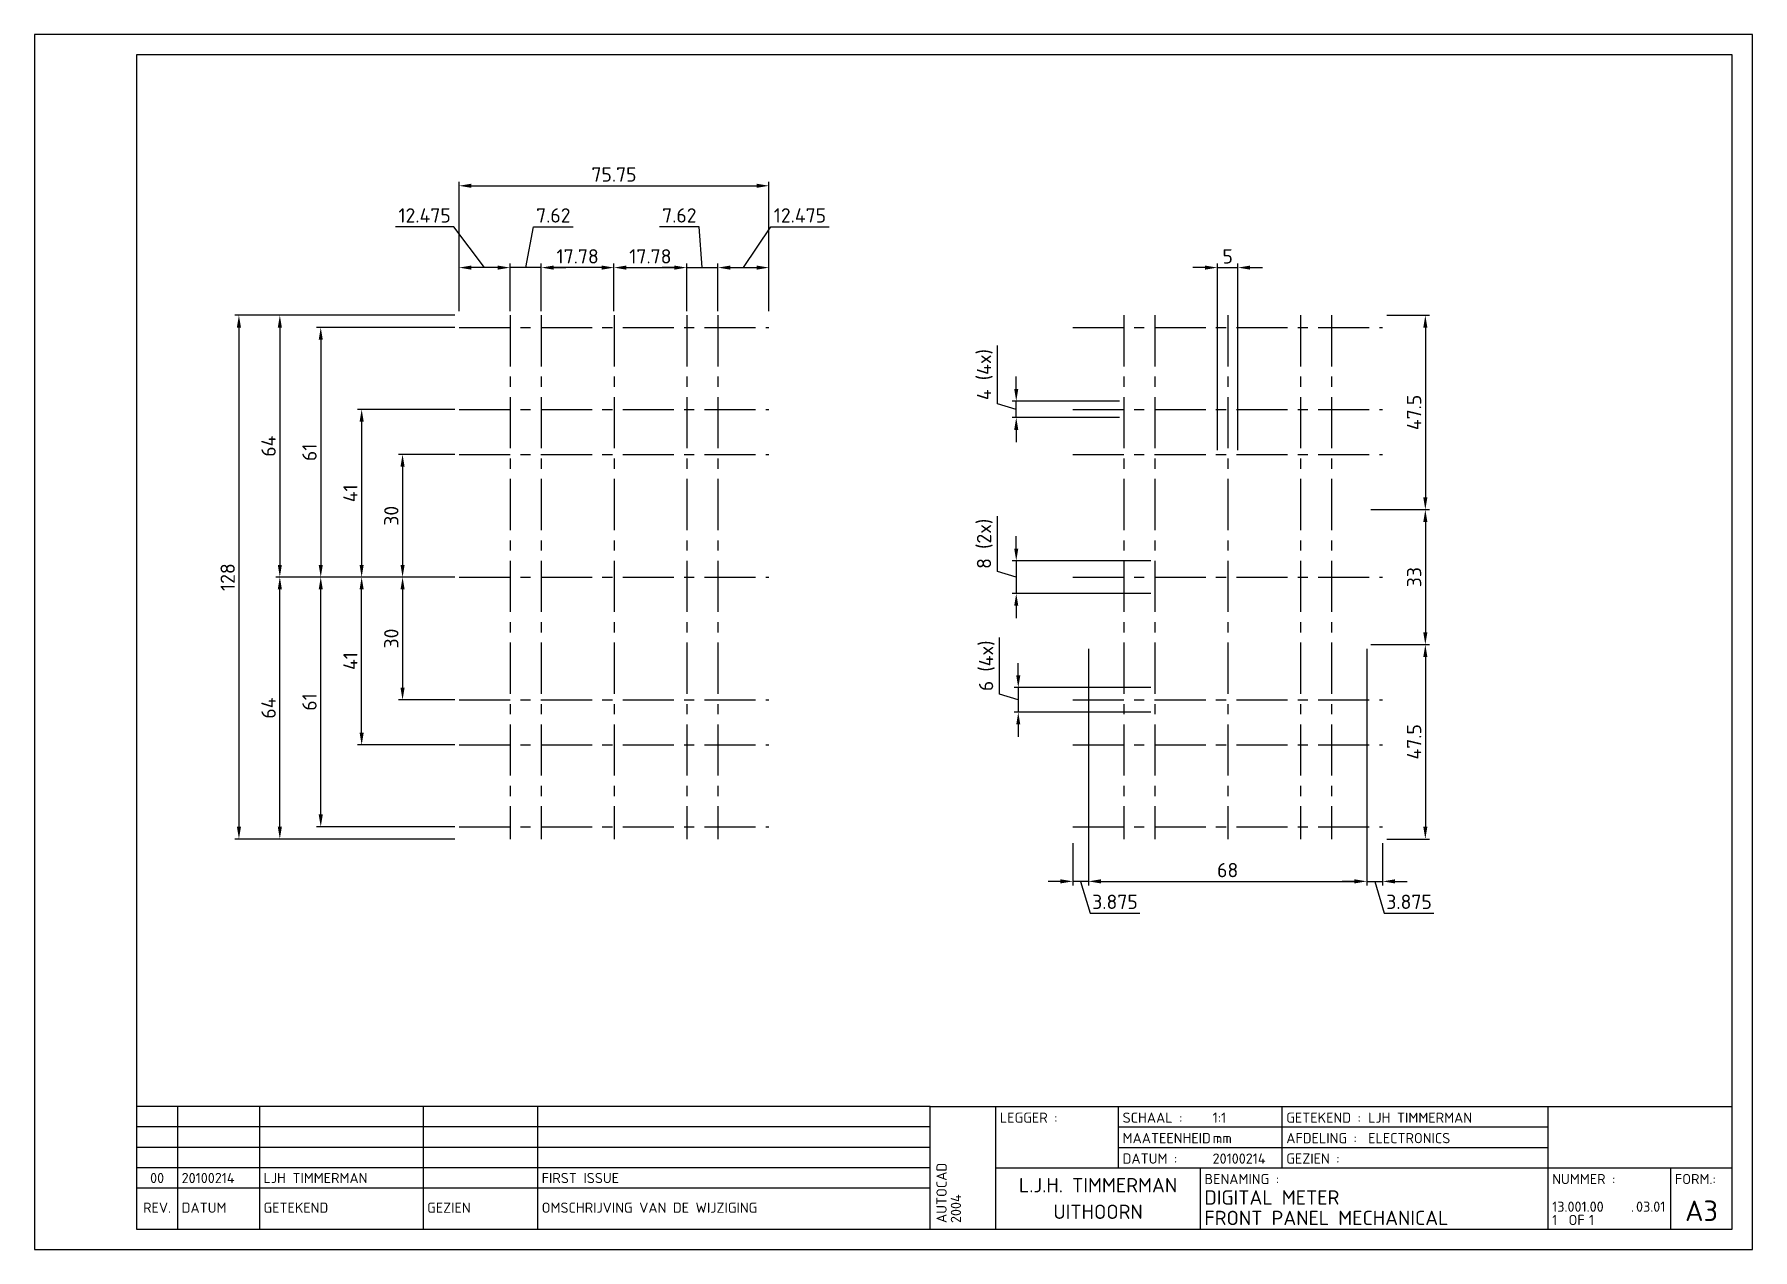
# Paper-space layout 'Layout1' of a CAD drawing. Extents: x 0 to 420, y 0 to 297.
# The model-space entities are those that its viewports show. They can reach past a viewport. Long polylines and large blocks are cut down to what shows.
import ezdxf
from ezdxf.enums import TextEntityAlignment as Align

# ---------------------------------------------------------------- set-up
doc = ezdxf.new("R2010")
doc.units = 0
doc.header["$LTSCALE"] = 10
doc.header["$MEASUREMENT"] = 0
doc.header["$PDMODE"] = 98
doc.header["$PDSIZE"] = -3
doc.linetypes.add('CENTER', pattern=[2, 1.25, -0.25, 0.25, -0.25])
doc.layers.get('0').update_dxf_attribs({"linetype": 'CONTINUOUS'})
doc.layers.get('DEFPOINTS').update_dxf_attribs({"linetype": 'CONTINUOUS'})
for name, color, linetype in [('DIMENSIONS', 1, 'CONTINUOUS'), ('GENERAL', 7, 'CONTINUOUS'), ('TITLEBLOCK', 7, 'CONTINUOUS')]:
    doc.layers.add(name, color=color, linetype=linetype)
doc.styles.add('ISO', font='isocpeur.ttf')
doc.dimstyles.get("Standard").update_dxf_attribs({"dimtxt": 3.5, "dimasz": 3, "dimexe": 1, "dimexo": 1, "dimgap": 1, "dimtad": 1, "dimdec": 3, "dimdsep": 46, "dimtxsty": 'ISO', "dimcen": 1, "dimclrt": 2, "dimadec": 0, "dimazin": 0, "dimtfac": 1, "dimtdec": 3, "dimtmove": 1, "dimatfit": 3, "dimfxl": 0, "dimtolj": 1, "dimarcsym": 0})

# ---------------------------------------------------------------- blocks, each defined once
blk = doc.blocks.new('A3')
at = {"layer": 'TITLEBLOCK', "color": 3}
for p, q in [((219, 35), (25, 35)), ((219, 35), (415, 35)), ((219, 5), (219, 35)), ((235, 5), (235, 35)), ((265, 20), (265, 35)), ((305, 20), (305, 35)), ((370, 5), (370, 35)), ((265, 30), (370, 30)), ((265, 25), (370, 25)), ((235, 20), (415, 20)), ((285, 5), (285, 20)), ((400, 5), (400, 20)), ((219, 15), (25, 15))]:
    blk.add_line(p, q, dxfattribs=at)
at = {"layer": 'TITLEBLOCK'}
for p, q in [((35, 35), (35, 5)), ((55, 35), (55, 5)), ((95, 35), (95, 5)), ((123, 35), (123, 5)), ((219, 30), (25, 30)), ((219, 25), (25, 25)), ((219, 20), (25, 20))]:
    blk.add_line(p, q, dxfattribs=at)
at = {"layer": 'TITLEBLOCK', "color": 1}
blk.add_lwpolyline([(0, 0), (420, 0), (420, 297), (0, 297)], close=True, dxfattribs=at)
at = {"layer": 'TITLEBLOCK', "color": 4}
blk.add_lwpolyline([(25, 5), (415, 5), (415, 292), (25, 292), (25, 5)], dxfattribs=at)
at = {"layer": 'TITLEBLOCK', "style": 'ISO'}
for s, p in [('LEGGER :', (236, 31)), ('SCHAAL :', (266, 31)), ('GETEKEND :', (306, 31)), ('MAATEENHEID :', (266, 26)), ('AFDELING :', (306, 26)), ('DATUM :', (266, 21)), ('GEZIEN :', (306, 21)), ('BENAMING :', (286, 16)), ('NUMMER :', (371, 16)), ('FORM.:', (401, 16)), ('DATUM', (36, 9)), ('GETEKEND', (56, 9)), ('GEZIEN', (96, 9)), ('OMSCHRIJVING VAN DE WIJZIGING', (124, 9)), ('OF', (375, 6)), ('.', (390.25, 9.25))]:
    blk.add_text(s, height=2.5, dxfattribs=at).set_placement(p)
blk.add_text('REV.', height=2.5, dxfattribs=at).set_placement((30, 9), align=Align.CENTER)
for tag, p in [('REV4', (30, 31.25)), ('REV3', (30, 26.25)), ('REV2', (30, 21.25)), ('REV1', (30, 16.25))]:
    blk.add_attdef(tag, text='', height=2.5, dxfattribs=at).set_placement(p, align=Align.CENTER)
for tag, p in [('DATUM4', (36, 31.25)), ('GET4', (56, 31.25)), ('GEZ4', (96, 31.25)), ('OMSCHR4', (124, 31.25)), ('DATUM3', (36, 26.25)), ('GET3', (56, 26.25)), ('GEZ3', (96, 26.25)), ('OMSCHR3', (124, 26.25)), ('DATUM2', (36, 21.25)), ('GET2', (56, 21.25)), ('GEZ2', (96, 21.25)), ('OMSCHR2', (124, 21.25)), ('DATUM1', (36, 16.25)), ('GET1', (56, 16.25)), ('GEZ1', (96, 16.25)), ('OMSCHR1', (124, 16.25))]:
    blk.add_attdef(tag, p, '', height=2.5, dxfattribs=at)
at = {"layer": 'TITLEBLOCK', "color": 2, "style": 'ISO'}
for tag, p, height in [('S', (288, 31), 2.5), ('GET', (326, 31), 2.5), ('OPM1', (371, 31), 2.5), ('ME', (288, 26), 2.5), ('AFD', (326, 26), 2.5), ('OPM2', (371, 26), 2.5), ('LDATUM', (245.5, 21), 2.5), ('DATUM', (288, 21), 2.5), ('GEZ', (326, 21), 2.5), ('OPM3', (371, 21), 2.5), ('BEN1', (286, 11), 3.5), ('CAT', (371, 12.5), 2.5), ('INST', (378, 12.5), 2.5), ('BEN2', (286, 6), 3.5), ('PARTNO', (371, 9.25), 2.5), ('B', (371, 6), 2.5), ('NOBLZ', (380, 6), 2.5), ('TEK', (391.5, 9.25), 2.5)]:
    blk.add_attdef(tag, p, '', height=height, dxfattribs=at)
at = {"layer": 'TITLEBLOCK', "color": 3, "style": 'ISO'}
blk.add_attdef('L', (236, 21), '', height=5, dxfattribs=at)
at = {"layer": 'TITLEBLOCK', "color": 2, "style": 'ISO'}
for tag, p in [('DOSNAAM', (230, 6.5)), ('SYSTEEM', (223, 6.5)), ('FLOPPY', (233.5, 6.5)), ('REL', (226.5, 6.5))]:
    blk.add_attdef(tag, p, '', height=2.5, rotation=90, dxfattribs=at)
for tag, p in [('NAAM', (260, 14)), ('PLAATS', (260, 7.5))]:
    blk.add_attdef(tag, text='', height=3.5, dxfattribs=at).set_placement(p, align=Align.CENTER)
at = {"layer": 'TITLEBLOCK', "color": 3, "style": 'ISO'}
blk.add_attdef('F', text='', height=5, dxfattribs=at).set_placement((407.5, 7), align=Align.CENTER)
blk = doc.blocks.new('*D2')
at = {"layer": 'DEFPOINTS', "color": 0}
for p in [(159.46, 240), (141.68, 228.35), (159.46, 228.35)]:
    blk.add_point(p, dxfattribs=at)
at = {"layer": 'DIMENSIONS', "color": 0, "lineweight": -2}
for p, q in [((141.68, 229.35), (141.68, 241)), ((144.68, 240), (156.46, 240)), ((159.46, 229.35), (159.46, 241))]:
    blk.add_line(p, q, dxfattribs=at)
at = {"layer": 'DIMENSIONS', "color": 0}
for points in [[(144.68, 240.5), (144.68, 239.5), (141.68, 240)], [(156.46, 240.5), (156.46, 239.5), (159.46, 240)]]:
    blk.add_solid(points, dxfattribs=at)
at = {"layer": 'DIMENSIONS', "color": 2, "insert": (150.57, 242.75), "char_height": 3.5, "attachment_point": 5, "style": 'ISO'}
blk.add_mtext('\\A1;17.78', dxfattribs=at)
blk = doc.blocks.new('*D3')
at = {"layer": 'DEFPOINTS', "color": 0}
for p in [(123.9, 240), (123.9, 228.35), (141.68, 228.35)]:
    blk.add_point(p, dxfattribs=at)
at = {"layer": 'DIMENSIONS', "color": 0, "lineweight": -2}
for p, q in [((123.9, 229.35), (123.9, 241)), ((138.68, 240), (126.9, 240)), ((141.68, 229.35), (141.68, 241))]:
    blk.add_line(p, q, dxfattribs=at)
at = {"layer": 'DIMENSIONS', "color": 0}
for points in [[(126.9, 240.5), (126.9, 239.5), (123.9, 240)], [(138.68, 240.5), (138.68, 239.5), (141.68, 240)]]:
    blk.add_solid(points, dxfattribs=at)
at = {"layer": 'DIMENSIONS', "color": 2, "insert": (132.79, 242.75), "char_height": 3.5, "attachment_point": 5, "style": 'ISO'}
blk.add_mtext('\\A1;17.78', dxfattribs=at)
blk = doc.blocks.new('*D4')
at = {"layer": 'DEFPOINTS', "color": 0}
for p in [(116.28, 240), (116.28, 228.35), (123.9, 228.35)]:
    blk.add_point(p, dxfattribs=at)
at = {"layer": 'DIMENSIONS', "color": 0, "lineweight": -2}
for p, q in [((120.09, 240), (122, 250)), ((122, 250), (131.7, 250)), ((113.28, 240), (110.28, 240)), ((116.28, 229.35), (116.28, 241)), ((123.9, 240), (116.28, 240)), ((123.9, 240), (116.28, 240)), ((123.9, 229.35), (123.9, 241)), ((126.9, 240), (129.9, 240))]:
    blk.add_line(p, q, dxfattribs=at)
at = {"layer": 'DIMENSIONS', "color": 0}
for points in [[(113.28, 240.5), (113.28, 239.5), (116.28, 240)], [(126.9, 240.5), (126.9, 239.5), (123.9, 240)]]:
    blk.add_solid(points, dxfattribs=at)
at = {"layer": 'DIMENSIONS', "color": 2, "insert": (126.85, 252.75), "char_height": 3.5, "attachment_point": 5, "style": 'ISO'}
blk.add_mtext('\\A1;7.62', dxfattribs=at)
blk = doc.blocks.new('*D5')
at = {"layer": 'DEFPOINTS', "color": 0}
for p in [(167.08, 240), (159.46, 228.35), (167.08, 228.35)]:
    blk.add_point(p, dxfattribs=at)
at = {"layer": 'DIMENSIONS', "color": 0, "lineweight": -2}
for p, q in [((162.5, 250), (152.8, 250)), ((163.27, 240), (162.5, 250)), ((156.46, 240), (153.46, 240)), ((159.46, 229.35), (159.46, 241)), ((159.46, 240), (167.08, 240)), ((159.46, 240), (167.08, 240)), ((167.08, 229.35), (167.08, 241)), ((170.08, 240), (173.08, 240))]:
    blk.add_line(p, q, dxfattribs=at)
at = {"layer": 'DIMENSIONS', "color": 0}
for points in [[(156.46, 240.5), (156.46, 239.5), (159.46, 240)], [(170.08, 240.5), (170.08, 239.5), (167.08, 240)]]:
    blk.add_solid(points, dxfattribs=at)
at = {"layer": 'DIMENSIONS', "color": 2, "insert": (157.65, 252.75), "char_height": 3.5, "attachment_point": 5, "style": 'ISO'}
blk.add_mtext('\\A1;7.62', dxfattribs=at)
blk = doc.blocks.new('*D6')
at = {"layer": 'DEFPOINTS', "color": 0}
for p in [(179.56, 240), (167.08, 228.35), (179.56, 228.35)]:
    blk.add_point(p, dxfattribs=at)
at = {"layer": 'DIMENSIONS', "color": 0, "lineweight": -2}
for p, q in [((173.32, 240), (180, 250)), ((180, 250), (194.25, 250)), ((167.08, 229.35), (167.08, 241)), ((170.08, 240), (176.56, 240)), ((179.56, 229.35), (179.56, 241))]:
    blk.add_line(p, q, dxfattribs=at)
at = {"layer": 'DIMENSIONS', "color": 0}
for points in [[(170.08, 240.5), (170.08, 239.5), (167.08, 240)], [(176.56, 240.5), (176.56, 239.5), (179.56, 240)]]:
    blk.add_solid(points, dxfattribs=at)
at = {"layer": 'DIMENSIONS', "color": 2, "insert": (187.12, 252.75), "char_height": 3.5, "attachment_point": 5, "style": 'ISO'}
blk.add_mtext('\\A1;12.475', dxfattribs=at)
blk = doc.blocks.new('*D7')
at = {"layer": 'DEFPOINTS', "color": 0}
for p in [(103.81, 240), (103.81, 228.35), (116.28, 228.35)]:
    blk.add_point(p, dxfattribs=at)
at = {"layer": 'DIMENSIONS', "color": 0, "lineweight": -2}
for p, q in [((102.5, 250), (88.25, 250)), ((110.04, 240), (102.5, 250)), ((103.81, 229.35), (103.81, 241)), ((113.28, 240), (106.81, 240)), ((116.28, 229.35), (116.28, 241))]:
    blk.add_line(p, q, dxfattribs=at)
at = {"layer": 'DIMENSIONS', "color": 0}
for points in [[(106.81, 240.5), (106.81, 239.5), (103.81, 240)], [(113.28, 240.5), (113.28, 239.5), (116.28, 240)]]:
    blk.add_solid(points, dxfattribs=at)
at = {"layer": 'DIMENSIONS', "color": 2, "insert": (95.38, 252.75), "char_height": 3.5, "attachment_point": 5, "style": 'ISO'}
blk.add_mtext('\\A1;12.475', dxfattribs=at)
blk = doc.blocks.new('*D8')
at = {"layer": 'DEFPOINTS', "color": 0}
for p in [(179.56, 260), (103.81, 228.35), (179.56, 228.35)]:
    blk.add_point(p, dxfattribs=at)
at = {"layer": 'DIMENSIONS', "color": 0, "lineweight": -2}
for p, q in [((103.81, 229.35), (103.81, 261)), ((179.56, 229.35), (179.56, 261)), ((106.81, 260), (176.56, 260))]:
    blk.add_line(p, q, dxfattribs=at)
at = {"layer": 'DIMENSIONS', "color": 0}
for points in [[(106.81, 260.5), (106.81, 259.5), (103.81, 260)], [(176.56, 260.5), (176.56, 259.5), (179.56, 260)]]:
    blk.add_solid(points, dxfattribs=at)
at = {"layer": 'DIMENSIONS', "color": 2, "insert": (141.68, 262.75), "char_height": 3.5, "attachment_point": 5, "style": 'ISO'}
blk.add_mtext('\\A1;75.75', dxfattribs=at)
blk = doc.blocks.new('*D9')
at = {"layer": 'DEFPOINTS', "color": 0}
for p in [(103.81, 194.35), (90, 164.35), (103.81, 164.35)]:
    blk.add_point(p, dxfattribs=at)
at = {"layer": 'DIMENSIONS', "color": 0, "lineweight": -2}
for p, q in [((102.81, 194.35), (89, 194.35)), ((90, 191.35), (90, 167.35)), ((102.81, 164.35), (89, 164.35))]:
    blk.add_line(p, q, dxfattribs=at)
at = {"layer": 'DIMENSIONS', "color": 0}
for points in [[(89.5, 191.35), (90.5, 191.35), (90, 194.35)], [(89.5, 167.35), (90.5, 167.35), (90, 164.35)]]:
    blk.add_solid(points, dxfattribs=at)
at = {"layer": 'DIMENSIONS', "color": 2, "insert": (87.25, 179.35), "char_height": 3.5, "attachment_point": 5, "rotation": 90, "style": 'ISO'}
blk.add_mtext('\\A1;30', dxfattribs=at)
blk = doc.blocks.new('*D10')
at = {"layer": 'DEFPOINTS', "color": 0}
for p in [(103.81, 164.35), (90, 134.35), (103.81, 134.35)]:
    blk.add_point(p, dxfattribs=at)
at = {"layer": 'DIMENSIONS', "color": 0, "lineweight": -2}
for p, q in [((102.81, 164.35), (89, 164.35)), ((90, 161.35), (90, 137.35)), ((102.81, 134.35), (89, 134.35))]:
    blk.add_line(p, q, dxfattribs=at)
at = {"layer": 'DIMENSIONS', "color": 0}
for points in [[(89.5, 161.35), (90.5, 161.35), (90, 164.35)], [(89.5, 137.35), (90.5, 137.35), (90, 134.35)]]:
    blk.add_solid(points, dxfattribs=at)
at = {"layer": 'DIMENSIONS', "color": 2, "insert": (87.25, 149.35), "char_height": 3.5, "attachment_point": 5, "rotation": 90, "style": 'ISO'}
blk.add_mtext('\\A1;30', dxfattribs=at)
blk = doc.blocks.new('*D11')
at = {"layer": 'DEFPOINTS', "color": 0}
for p in [(103.81, 205.35), (80, 164.35), (103.81, 164.35)]:
    blk.add_point(p, dxfattribs=at)
at = {"layer": 'DIMENSIONS', "color": 0, "lineweight": -2}
for p, q in [((102.81, 205.35), (79, 205.35)), ((80, 202.35), (80, 167.35)), ((102.81, 164.35), (79, 164.35))]:
    blk.add_line(p, q, dxfattribs=at)
at = {"layer": 'DIMENSIONS', "color": 0}
for points in [[(79.5, 202.35), (80.5, 202.35), (80, 205.35)], [(79.5, 167.35), (80.5, 167.35), (80, 164.35)]]:
    blk.add_solid(points, dxfattribs=at)
at = {"layer": 'DIMENSIONS', "color": 2, "insert": (77.25, 184.85), "char_height": 3.5, "attachment_point": 5, "rotation": 90, "style": 'ISO'}
blk.add_mtext('\\A1;41', dxfattribs=at)
blk = doc.blocks.new('*D12')
at = {"layer": 'DEFPOINTS', "color": 0}
for p in [(103.81, 225.35), (70, 164.35), (103.81, 164.35)]:
    blk.add_point(p, dxfattribs=at)
at = {"layer": 'DIMENSIONS', "color": 0, "lineweight": -2}
for p, q in [((102.81, 225.35), (69, 225.35)), ((70, 222.35), (70, 167.35)), ((102.81, 164.35), (69, 164.35))]:
    blk.add_line(p, q, dxfattribs=at)
at = {"layer": 'DIMENSIONS', "color": 0}
for points in [[(69.5, 222.35), (70.5, 222.35), (70, 225.35)], [(69.5, 167.35), (70.5, 167.35), (70, 164.35)]]:
    blk.add_solid(points, dxfattribs=at)
at = {"layer": 'DIMENSIONS', "color": 2, "insert": (67.25, 194.85), "char_height": 3.5, "attachment_point": 5, "rotation": 90, "style": 'ISO'}
blk.add_mtext('\\A1;61', dxfattribs=at)
blk = doc.blocks.new('*D13')
at = {"layer": 'DEFPOINTS', "color": 0}
for p in [(103.81, 228.35), (60, 164.35), (103.81, 164.35)]:
    blk.add_point(p, dxfattribs=at)
at = {"layer": 'DIMENSIONS', "color": 0, "lineweight": -2}
for p, q in [((102.81, 228.35), (59, 228.35)), ((60, 225.35), (60, 167.35)), ((102.81, 164.35), (59, 164.35))]:
    blk.add_line(p, q, dxfattribs=at)
at = {"layer": 'DIMENSIONS', "color": 0}
for points in [[(59.5, 225.35), (60.5, 225.35), (60, 228.35)], [(59.5, 167.35), (60.5, 167.35), (60, 164.35)]]:
    blk.add_solid(points, dxfattribs=at)
at = {"layer": 'DIMENSIONS', "color": 2, "insert": (57.25, 196.35), "char_height": 3.5, "attachment_point": 5, "rotation": 90, "style": 'ISO'}
blk.add_mtext('\\A1;64', dxfattribs=at)
blk = doc.blocks.new('*D14')
at = {"layer": 'DEFPOINTS', "color": 0}
for p in [(103.81, 228.35), (50, 100.35), (103.81, 100.35)]:
    blk.add_point(p, dxfattribs=at)
at = {"layer": 'DIMENSIONS', "color": 0, "lineweight": -2}
for p, q in [((102.81, 228.35), (49, 228.35)), ((50, 225.35), (50, 103.35)), ((102.81, 100.35), (49, 100.35))]:
    blk.add_line(p, q, dxfattribs=at)
at = {"layer": 'DIMENSIONS', "color": 0}
for points in [[(49.5, 225.35), (50.5, 225.35), (50, 228.35)], [(49.5, 103.35), (50.5, 103.35), (50, 100.35)]]:
    blk.add_solid(points, dxfattribs=at)
at = {"layer": 'DIMENSIONS', "color": 2, "insert": (47.25, 164.35), "char_height": 3.5, "attachment_point": 5, "rotation": 90, "style": 'ISO'}
blk.add_mtext('\\A1;128', dxfattribs=at)
blk = doc.blocks.new('*D17')
at = {"layer": 'DEFPOINTS', "color": 0}
for p in [(60, 164.35), (103.81, 164.35), (103.81, 100.35)]:
    blk.add_point(p, dxfattribs=at)
at = {"layer": 'DIMENSIONS', "color": 0, "lineweight": -2}
for p, q in [((102.81, 164.35), (59, 164.35)), ((60, 103.35), (60, 161.35)), ((102.81, 100.35), (59, 100.35))]:
    blk.add_line(p, q, dxfattribs=at)
at = {"layer": 'DIMENSIONS', "color": 0}
for points in [[(59.5, 161.35), (60.5, 161.35), (60, 164.35)], [(59.5, 103.35), (60.5, 103.35), (60, 100.35)]]:
    blk.add_solid(points, dxfattribs=at)
at = {"layer": 'DIMENSIONS', "color": 2, "insert": (57.25, 132.35), "char_height": 3.5, "attachment_point": 5, "rotation": 90, "style": 'ISO'}
blk.add_mtext('\\A1;64', dxfattribs=at)
blk = doc.blocks.new('*D16')
at = {"layer": 'DEFPOINTS', "color": 0}
for p in [(70, 164.35), (103.81, 164.35), (103.81, 103.35)]:
    blk.add_point(p, dxfattribs=at)
at = {"layer": 'DIMENSIONS', "color": 0, "lineweight": -2}
for p, q in [((102.81, 164.35), (69, 164.35)), ((70, 106.35), (70, 161.35)), ((102.81, 103.35), (69, 103.35))]:
    blk.add_line(p, q, dxfattribs=at)
at = {"layer": 'DIMENSIONS', "color": 0}
for points in [[(69.5, 161.35), (70.5, 161.35), (70, 164.35)], [(69.5, 106.35), (70.5, 106.35), (70, 103.35)]]:
    blk.add_solid(points, dxfattribs=at)
at = {"layer": 'DIMENSIONS', "color": 2, "insert": (67.25, 133.85), "char_height": 3.5, "attachment_point": 5, "rotation": 90, "style": 'ISO'}
blk.add_mtext('\\A1;61', dxfattribs=at)
blk = doc.blocks.new('*D15')
at = {"layer": 'DEFPOINTS', "color": 0}
for p in [(80, 164.35), (103.81, 164.35), (103.81, 123.35)]:
    blk.add_point(p, dxfattribs=at)
at = {"layer": 'DIMENSIONS', "color": 0, "lineweight": -2}
for p, q in [((102.81, 164.35), (79, 164.35)), ((80, 126.35), (80, 161.35)), ((102.81, 123.35), (79, 123.35))]:
    blk.add_line(p, q, dxfattribs=at)
at = {"layer": 'DIMENSIONS', "color": 0}
for points in [[(79.5, 161.35), (80.5, 161.35), (80, 164.35)], [(79.5, 126.35), (80.5, 126.35), (80, 123.35)]]:
    blk.add_solid(points, dxfattribs=at)
at = {"layer": 'DIMENSIONS', "color": 2, "insert": (77.25, 143.85), "char_height": 3.5, "attachment_point": 5, "rotation": 90, "style": 'ISO'}
blk.add_mtext('\\A1;41', dxfattribs=at)
blk = doc.blocks.new('*D19')
at = {"layer": 'DEFPOINTS', "color": 0}
for p in [(240, 207.35), (266.28, 207.35), (266.28, 203.35)]:
    blk.add_point(p, dxfattribs=at)
at = {"layer": 'DIMENSIONS', "color": 0, "lineweight": -2}
for p, q in [((235.4, 206.73), (235.4, 220.98)), ((240, 210.35), (240, 213.35)), ((240, 205.35), (235.4, 206.73)), ((265.28, 207.35), (239, 207.35)), ((240, 203.35), (240, 207.35)), ((240, 203.35), (240, 207.35)), ((265.28, 203.35), (239, 203.35)), ((240, 200.35), (240, 197.35))]:
    blk.add_line(p, q, dxfattribs=at)
at = {"layer": 'DIMENSIONS', "color": 0}
for points in [[(239.5, 210.35), (240.5, 210.35), (240, 207.35)], [(239.5, 200.35), (240.5, 200.35), (240, 203.35)]]:
    blk.add_solid(points, dxfattribs=at)
at = {"layer": 'DIMENSIONS', "color": 2, "insert": (232.3, 213.85), "char_height": 3.5, "attachment_point": 5, "rotation": 90, "style": 'ISO'}
blk.add_mtext('\\A1;4 (4x)', dxfattribs=at)
blk = doc.blocks.new('*D20')
at = {"layer": 'DEFPOINTS', "color": 0}
for p in [(273.9, 168.35), (240, 160.35), (273.9, 160.35)]:
    blk.add_point(p, dxfattribs=at)
at = {"layer": 'DIMENSIONS', "color": 0, "lineweight": -2}
for p, q in [((235.4, 165.73), (235.4, 179.28)), ((240, 171.35), (240, 174.35)), ((272.9, 168.35), (239, 168.35)), ((240, 168.35), (240, 160.35)), ((240, 168.35), (240, 160.35)), ((240, 164.35), (235.4, 165.73)), ((272.9, 160.35), (239, 160.35)), ((240, 157.35), (240, 154.35))]:
    blk.add_line(p, q, dxfattribs=at)
at = {"layer": 'DIMENSIONS', "color": 0}
for points in [[(239.5, 171.35), (240.5, 171.35), (240, 168.35)], [(239.5, 157.35), (240.5, 157.35), (240, 160.35)]]:
    blk.add_solid(points, dxfattribs=at)
at = {"layer": 'DIMENSIONS', "color": 2, "insert": (232.3, 172.5), "char_height": 3.5, "attachment_point": 5, "rotation": 90, "style": 'ISO'}
blk.add_mtext('\\A1;8 (2x)', dxfattribs=at)
blk = doc.blocks.new('*D21')
at = {"layer": 'DEFPOINTS', "color": 0}
for p in [(294.18, 240), (289.18, 194.35), (294.18, 194.35)]:
    blk.add_point(p, dxfattribs=at)
at = {"layer": 'DIMENSIONS', "color": 0, "lineweight": -2}
for p, q in [((286.18, 240), (283.18, 240)), ((289.18, 195.35), (289.18, 241)), ((289.18, 240), (294.18, 240)), ((294.18, 195.35), (294.18, 241)), ((297.18, 240), (300.18, 240))]:
    blk.add_line(p, q, dxfattribs=at)
at = {"layer": 'DIMENSIONS', "color": 0}
for points in [[(286.18, 240.5), (286.18, 239.5), (289.18, 240)], [(297.18, 240.5), (297.18, 239.5), (294.18, 240)]]:
    blk.add_solid(points, dxfattribs=at)
at = {"layer": 'DIMENSIONS', "color": 2, "insert": (291.68, 242.75), "char_height": 3.5, "attachment_point": 5, "style": 'ISO'}
blk.add_mtext('\\A1;5', dxfattribs=at)
blk = doc.blocks.new('*D22')
at = {"layer": 'DEFPOINTS', "color": 0}
for p in [(257.68, 147.85), (325.68, 147.85), (325.68, 90)]:
    blk.add_point(p, dxfattribs=at)
at = {"layer": 'DIMENSIONS', "color": 0, "lineweight": -2}
for p, q in [((257.68, 146.85), (257.68, 89)), ((325.68, 146.85), (325.68, 89)), ((260.68, 90), (322.68, 90))]:
    blk.add_line(p, q, dxfattribs=at)
at = {"layer": 'DIMENSIONS', "color": 0}
for points in [[(260.68, 90.5), (260.68, 89.5), (257.68, 90)], [(322.68, 90.5), (322.68, 89.5), (325.68, 90)]]:
    blk.add_solid(points, dxfattribs=at)
at = {"layer": 'DIMENSIONS', "color": 2, "insert": (291.68, 92.75), "char_height": 3.5, "attachment_point": 5, "style": 'ISO'}
blk.add_mtext('\\A1;68', dxfattribs=at)
blk = doc.blocks.new('*D23')
at = {"layer": 'DEFPOINTS', "color": 0}
for p in [(273.9, 137.35), (240.5, 131.35), (273.9, 131.35)]:
    blk.add_point(p, dxfattribs=at)
at = {"layer": 'DIMENSIONS', "color": 0, "lineweight": -2}
for p, q in [((235.9, 135.73), (235.9, 149.63)), ((240.5, 140.35), (240.5, 143.35)), ((240.5, 134.35), (235.9, 135.73)), ((272.9, 137.35), (239.5, 137.35)), ((240.5, 137.35), (240.5, 131.35)), ((240.5, 137.35), (240.5, 131.35)), ((272.9, 131.35), (239.5, 131.35)), ((240.5, 128.35), (240.5, 125.35))]:
    blk.add_line(p, q, dxfattribs=at)
at = {"layer": 'DIMENSIONS', "color": 0}
for points in [[(240, 140.35), (241, 140.35), (240.5, 137.35)], [(240, 128.35), (241, 128.35), (240.5, 131.35)]]:
    blk.add_solid(points, dxfattribs=at)
at = {"layer": 'DIMENSIONS', "color": 2, "insert": (232.8, 142.68), "char_height": 3.5, "attachment_point": 5, "rotation": 90, "style": 'ISO'}
blk.add_mtext('\\A1;6 (4x)', dxfattribs=at)
blk = doc.blocks.new('*D25')
at = {"layer": 'DEFPOINTS', "color": 0}
for p in [(325.68, 180.85), (325.68, 147.85), (340, 147.85)]:
    blk.add_point(p, dxfattribs=at)
at = {"layer": 'DIMENSIONS', "color": 0, "lineweight": -2}
for p, q in [((326.68, 180.85), (341, 180.85)), ((340, 177.85), (340, 150.85)), ((326.68, 147.85), (341, 147.85))]:
    blk.add_line(p, q, dxfattribs=at)
at = {"layer": 'DIMENSIONS', "color": 0}
for points in [[(339.5, 177.85), (340.5, 177.85), (340, 180.85)], [(339.5, 150.85), (340.5, 150.85), (340, 147.85)]]:
    blk.add_solid(points, dxfattribs=at)
at = {"layer": 'DIMENSIONS', "color": 2, "insert": (337.25, 164.35), "char_height": 3.5, "attachment_point": 5, "rotation": 90, "style": 'ISO'}
blk.add_mtext('\\A1;33', dxfattribs=at)
blk = doc.blocks.new('*D26')
at = {"layer": 'DEFPOINTS', "color": 0}
for p in [(329.56, 228.35), (325.68, 180.85), (340, 180.85)]:
    blk.add_point(p, dxfattribs=at)
at = {"layer": 'DIMENSIONS', "color": 0, "lineweight": -2}
for p, q in [((330.56, 228.35), (341, 228.35)), ((340, 225.35), (340, 183.85)), ((326.68, 180.85), (341, 180.85))]:
    blk.add_line(p, q, dxfattribs=at)
at = {"layer": 'DIMENSIONS', "color": 0}
for points in [[(339.5, 225.35), (340.5, 225.35), (340, 228.35)], [(339.5, 183.85), (340.5, 183.85), (340, 180.85)]]:
    blk.add_solid(points, dxfattribs=at)
at = {"layer": 'DIMENSIONS', "color": 2, "insert": (337.25, 204.6), "char_height": 3.5, "attachment_point": 5, "rotation": 90, "style": 'ISO'}
blk.add_mtext('\\A1;47.5', dxfattribs=at)
blk = doc.blocks.new('*D27')
at = {"layer": 'DEFPOINTS', "color": 0}
for p in [(325.68, 147.85), (329.56, 100.35), (340, 100.35)]:
    blk.add_point(p, dxfattribs=at)
at = {"layer": 'DIMENSIONS', "color": 0, "lineweight": -2}
for p, q in [((326.68, 147.85), (341, 147.85)), ((340, 144.85), (340, 103.35)), ((330.56, 100.35), (341, 100.35))]:
    blk.add_line(p, q, dxfattribs=at)
at = {"layer": 'DIMENSIONS', "color": 0}
for points in [[(339.5, 144.85), (340.5, 144.85), (340, 147.85)], [(339.5, 103.35), (340.5, 103.35), (340, 100.35)]]:
    blk.add_solid(points, dxfattribs=at)
at = {"layer": 'DIMENSIONS', "color": 2, "insert": (337.25, 124.1), "char_height": 3.5, "attachment_point": 5, "rotation": 90, "style": 'ISO'}
blk.add_mtext('\\A1;47.5', dxfattribs=at)
blk = doc.blocks.new('*D28')
at = {"layer": 'DEFPOINTS', "color": 0}
for p in [(325.68, 147.85), (329.56, 100.35), (329.56, 90)]:
    blk.add_point(p, dxfattribs=at)
at = {"layer": 'DIMENSIONS', "color": 0, "lineweight": -2}
for p, q in [((325.68, 146.85), (325.68, 89)), ((329.56, 99.35), (329.56, 89)), ((322.68, 90), (319.68, 90)), ((325.68, 90), (329.56, 90)), ((325.68, 90), (329.56, 90)), ((327.62, 90), (329.94, 82.25)), ((332.56, 90), (335.56, 90)), ((329.94, 82.25), (342.09, 82.25))]:
    blk.add_line(p, q, dxfattribs=at)
at = {"layer": 'DIMENSIONS', "color": 0}
for points in [[(322.68, 90.5), (322.68, 89.5), (325.68, 90)], [(332.56, 90.5), (332.56, 89.5), (329.56, 90)]]:
    blk.add_solid(points, dxfattribs=at)
at = {"layer": 'DIMENSIONS', "color": 2, "insert": (336.02, 85), "char_height": 3.5, "attachment_point": 5, "style": 'ISO'}
blk.add_mtext('\\A1;3.875', dxfattribs=at)
blk = doc.blocks.new('*D30')
at = {"layer": 'DEFPOINTS', "color": 0}
for p in [(257.68, 147.85), (253.81, 100.35), (253.81, 90)]:
    blk.add_point(p, dxfattribs=at)
at = {"layer": 'DIMENSIONS', "color": 0, "lineweight": -2}
for p, q in [((257.68, 146.85), (257.68, 89)), ((253.81, 99.35), (253.81, 89)), ((250.81, 90), (247.81, 90)), ((257.68, 90), (253.81, 90)), ((257.68, 90), (253.81, 90)), ((255.74, 90), (258.07, 82.25)), ((260.68, 90), (263.68, 90)), ((258.07, 82.25), (270.22, 82.25))]:
    blk.add_line(p, q, dxfattribs=at)
at = {"layer": 'DIMENSIONS', "color": 0}
for points in [[(250.81, 90.5), (250.81, 89.5), (253.81, 90)], [(260.68, 90.5), (260.68, 89.5), (257.68, 90)]]:
    blk.add_solid(points, dxfattribs=at)
at = {"layer": 'DIMENSIONS', "color": 2, "insert": (264.14, 85), "char_height": 3.5, "attachment_point": 5, "style": 'ISO'}
blk.add_mtext('\\A1;3.875', dxfattribs=at)

msp = doc.modelspace()

# ---------------------------------------------------------------- linework, layer by layer
at = {"color": 1, "linetype": 'CENTER'}
for p, q in [((12.475, 128), (12.475, 0)), ((20.095, 128), (20.095, 0)), ((37.875, 128), (37.875, 0)), ((55.655, 128), (55.655, 0)), ((63.275, 128), (63.275, 0)), ((162.475, 128), (162.475, 0)), ((170.095, 128), (170.095, 0)), ((187.875, 128), (187.875, 0)), ((205.655, 128), (205.655, 0)), ((213.275, 128), (213.275, 0)), ((0, 125), (75.75, 125)), ((150, 125), (225.75, 125)), ((0, 105), (75.75, 105)), ((150, 105), (225.75, 105)), ((0, 94), (75.75, 94)), ((150, 94), (225.75, 94)), ((0, 64), (75.75, 64)), ((150, 64), (225.75, 64)), ((0, 34), (75.75, 34)), ((150, 34), (225.75, 34)), ((0, 23), (75.75, 23)), ((150, 23), (225.75, 23)), ((0, 3), (75.75, 3)), ((150, 3), (225.75, 3))]:
    msp.add_line(p, q, dxfattribs=at)

psp = doc.layouts.get("Layout1")

# ---------------------------------------------------------------- block references
ref = psp.add_blockref('A3', (0, 0))
ref.add_attrib('PARTNO', '13.001.00', (371, 9.25), dxfattribs={"layer": 'TITLEBLOCK', "color": 2, "height": 2.5, "style": 'ISO'})
ref.add_attrib('TEK', '03.01', (391.5, 9.25), dxfattribs={"layer": 'TITLEBLOCK', "color": 2, "height": 2.5, "style": 'ISO'})
ref.add_attrib('B', '1', (371, 6), dxfattribs={"layer": 'TITLEBLOCK', "color": 2, "height": 2.5, "style": 'ISO'})
ref.add_attrib('NOBLZ', '1', (380, 6), dxfattribs={"layer": 'TITLEBLOCK', "color": 2, "height": 2.5, "style": 'ISO'})
ref.add_attrib('F', 'A3', dxfattribs={"layer": 'TITLEBLOCK', "color": 3, "height": 5, "style": 'ISO'}).set_placement((407.5, 7), align=Align.CENTER)
ref.add_attrib('BEN1', 'DIGITAL METER', (286, 11), dxfattribs={"layer": 'TITLEBLOCK', "color": 2, "height": 3.5, "style": 'ISO'})
ref.add_attrib('BEN2', 'FRONT PANEL MECHANICAL', (286, 6), dxfattribs={"layer": 'TITLEBLOCK', "color": 2, "height": 3.5, "style": 'ISO'})
ref.add_attrib('S', '1:1', (288, 31), dxfattribs={"layer": 'TITLEBLOCK', "color": 2, "height": 2.5, "style": 'ISO'})
ref.add_attrib('ME', 'mm', (288, 26), dxfattribs={"layer": 'TITLEBLOCK', "color": 2, "height": 2.5, "style": 'ISO'})
ref.add_attrib('DATUM', '20100214', (288, 21), dxfattribs={"layer": 'TITLEBLOCK', "color": 2, "height": 2.5, "style": 'ISO'})
ref.add_attrib('GET', 'LJH TIMMERMAN', (326, 31), dxfattribs={"layer": 'TITLEBLOCK', "color": 2, "height": 2.5, "style": 'ISO'})
ref.add_attrib('AFD', 'ELECTRONICS', (326, 26), dxfattribs={"layer": 'TITLEBLOCK', "color": 2, "height": 2.5, "style": 'ISO'})
ref.add_attrib('NAAM', 'L.J.H. TIMMERMAN', dxfattribs={"layer": 'TITLEBLOCK', "color": 2, "height": 3.5, "style": 'ISO'}).set_placement((260, 14), align=Align.CENTER)
ref.add_attrib('PLAATS', 'UITHOORN', dxfattribs={"layer": 'TITLEBLOCK', "color": 2, "height": 3.5, "style": 'ISO'}).set_placement((260, 7.5), align=Align.CENTER)
ref.add_attrib('SYSTEEM', 'AUTOCAD', (223, 6.5), dxfattribs={"layer": 'TITLEBLOCK', "color": 2, "height": 2.5, "rotation": 90, "style": 'ISO'})
ref.add_attrib('REL', '2004', (226.5, 6.5), dxfattribs={"layer": 'TITLEBLOCK', "color": 2, "height": 2.5, "rotation": 90, "style": 'ISO'})
ref.add_attrib('REV1', '00', dxfattribs={"layer": 'TITLEBLOCK', "height": 2.5, "style": 'ISO'}).set_placement((30, 16.25), align=Align.CENTER)
ref.add_attrib('DATUM1', '20100214', (36, 16.25), dxfattribs={"layer": 'TITLEBLOCK', "height": 2.5, "style": 'ISO'})
ref.add_attrib('GET1', 'LJH TIMMERMAN', (56, 16.25), dxfattribs={"layer": 'TITLEBLOCK', "height": 2.5, "style": 'ISO'})
ref.add_attrib('OMSCHR1', 'FIRST ISSUE', (124, 16.25), dxfattribs={"layer": 'TITLEBLOCK', "height": 2.5, "style": 'ISO'})

# ---------------------------------------------------------------- dimensions: what is measured, and where the dimension line sits
at = {"layer": 'DIMENSIONS'}
for base, p1, p2, picture, middle in [((179.5566, 260), (103.8066, 228.3458), (179.5566, 228.3458), '*D8', (141.6816, 262.75)), ((123.9016, 240), (141.6816, 228.3458), (123.9016, 228.3458), '*D3', (132.7916, 242.75)), ((159.4616, 240), (141.6816, 228.3458), (159.4616, 228.3458), '*D2', (150.5716, 242.75)), ((294.1816, 240), (289.1816, 194.3458), (294.1816, 194.3458), '*D21', (291.6816, 242.75)), ((253.8066, 90), (257.6816, 147.8458), (253.8066, 100.3458), '*D30', (259.0691, 85)), ((325.6816, 90), (257.6816, 147.8458), (325.6816, 147.8458), '*D22', (291.6816, 92.75)), ((329.5566, 90), (325.6816, 147.8458), (329.5566, 100.3458), '*D28', (330.9441, 85))]:
    dim = psp.add_linear_dim(base=base, p1=p1, p2=p2, dimstyle='Standard', dxfattribs=at)
    dim.commit()
    dim.dimension.update_dxf_attribs({"geometry": picture, "text_midpoint": middle})
for base, p1, p2, picture, middle in [((103.8066, 240), (116.2816, 228.3458), (103.8066, 228.3458), '*D7', (101.5, 250)), ((116.2816, 240), (123.9016, 228.3458), (116.2816, 228.3458), '*D4', (123, 250)), ((167.0816, 240), (159.4616, 228.3458), (167.0816, 228.3458), '*D5', (161.5, 250)), ((179.5566, 240), (167.0816, 228.3458), (179.5566, 228.3458), '*D6', (181, 250))]:
    dim = psp.add_linear_dim(base=base, p1=p1, p2=p2, dimstyle='Standard', dxfattribs=at)
    dim.commit()
    dim.dimension.update_dxf_attribs({"geometry": picture, "text_midpoint": middle, "dimtype": 160})
for base, p1, p2, angle, picture, middle in [((50, 100.3458), (103.8066, 228.3458), (103.8066, 100.3458), 90, '*D14', (47.25, 164.3458)), ((60, 164.3458), (103.8066, 228.3458), (103.8066, 164.3458), 90, '*D13', (57.25, 196.3458)), ((340, 180.8458), (329.5566, 228.3458), (325.6816, 180.8458), 90, '*D26', (337.25, 204.5958)), ((70, 164.3458), (103.8066, 225.3458), (103.8066, 164.3458), 90, '*D12', (67.25, 194.8458)), ((80, 164.3458), (103.8066, 205.3458), (103.8066, 164.3458), 90, '*D11', (77.25, 184.8458)), ((90, 164.3458), (103.8066, 194.3458), (103.8066, 164.3458), 90, '*D9', (87.25, 179.3458)), ((340, 147.8458), (325.6816, 180.8458), (325.6816, 147.8458), 90, '*D25', (337.25, 164.3458)), ((60, 164.3458), (103.8066, 100.3458), (103.8066, 164.3458), 270, '*D17', (57.25, 132.3458)), ((70, 164.3458), (103.8066, 103.3458), (103.8066, 164.3458), 270, '*D16', (67.25, 133.8458)), ((80, 164.3458), (103.8066, 123.3458), (103.8066, 164.3458), 270, '*D15', (77.25, 143.8458)), ((90, 134.3458), (103.8066, 164.3458), (103.8066, 134.3458), 90, '*D10', (87.25, 149.3458)), ((340, 100.3458), (325.6816, 147.8458), (329.5566, 100.3458), 90, '*D27', (337.25, 124.0958))]:
    dim = psp.add_linear_dim(base=base, p1=p1, p2=p2, angle=angle, dimstyle='Standard', dxfattribs=at)
    dim.commit()
    dim.dimension.update_dxf_attribs({"geometry": picture, "text_midpoint": middle})
for base, p1, p2, text, picture, middle in [((240, 207.3458), (266.2816, 203.3458), (266.2816, 207.3458), '<> (4x)', '*D19', (232.3, 207.7258)), ((240, 160.3458), (273.9016, 168.3458), (273.9016, 160.3458), '<> (2x)', '*D20', (232.3, 166.7258)), ((240.5, 131.3458), (273.9016, 137.3458), (273.9016, 131.3458), '<> (4x)', '*D23', (232.8, 136.7258))]:
    dim = psp.add_linear_dim(base=base, p1=p1, p2=p2, angle=90, text=text, dimstyle='Standard', dxfattribs=at)
    dim.commit()
    dim.dimension.update_dxf_attribs({"geometry": picture, "text_midpoint": middle})

# ---------------------------------------------------------------- viewports
at = {"layer": 'GENERAL'}
psp.add_viewport(center=(220, 163.5), size=(390, 257), view_center_point=(116.1934, 63.1542), view_height=257, dxfattribs=at)

doc.saveas('drawing.dxf')
